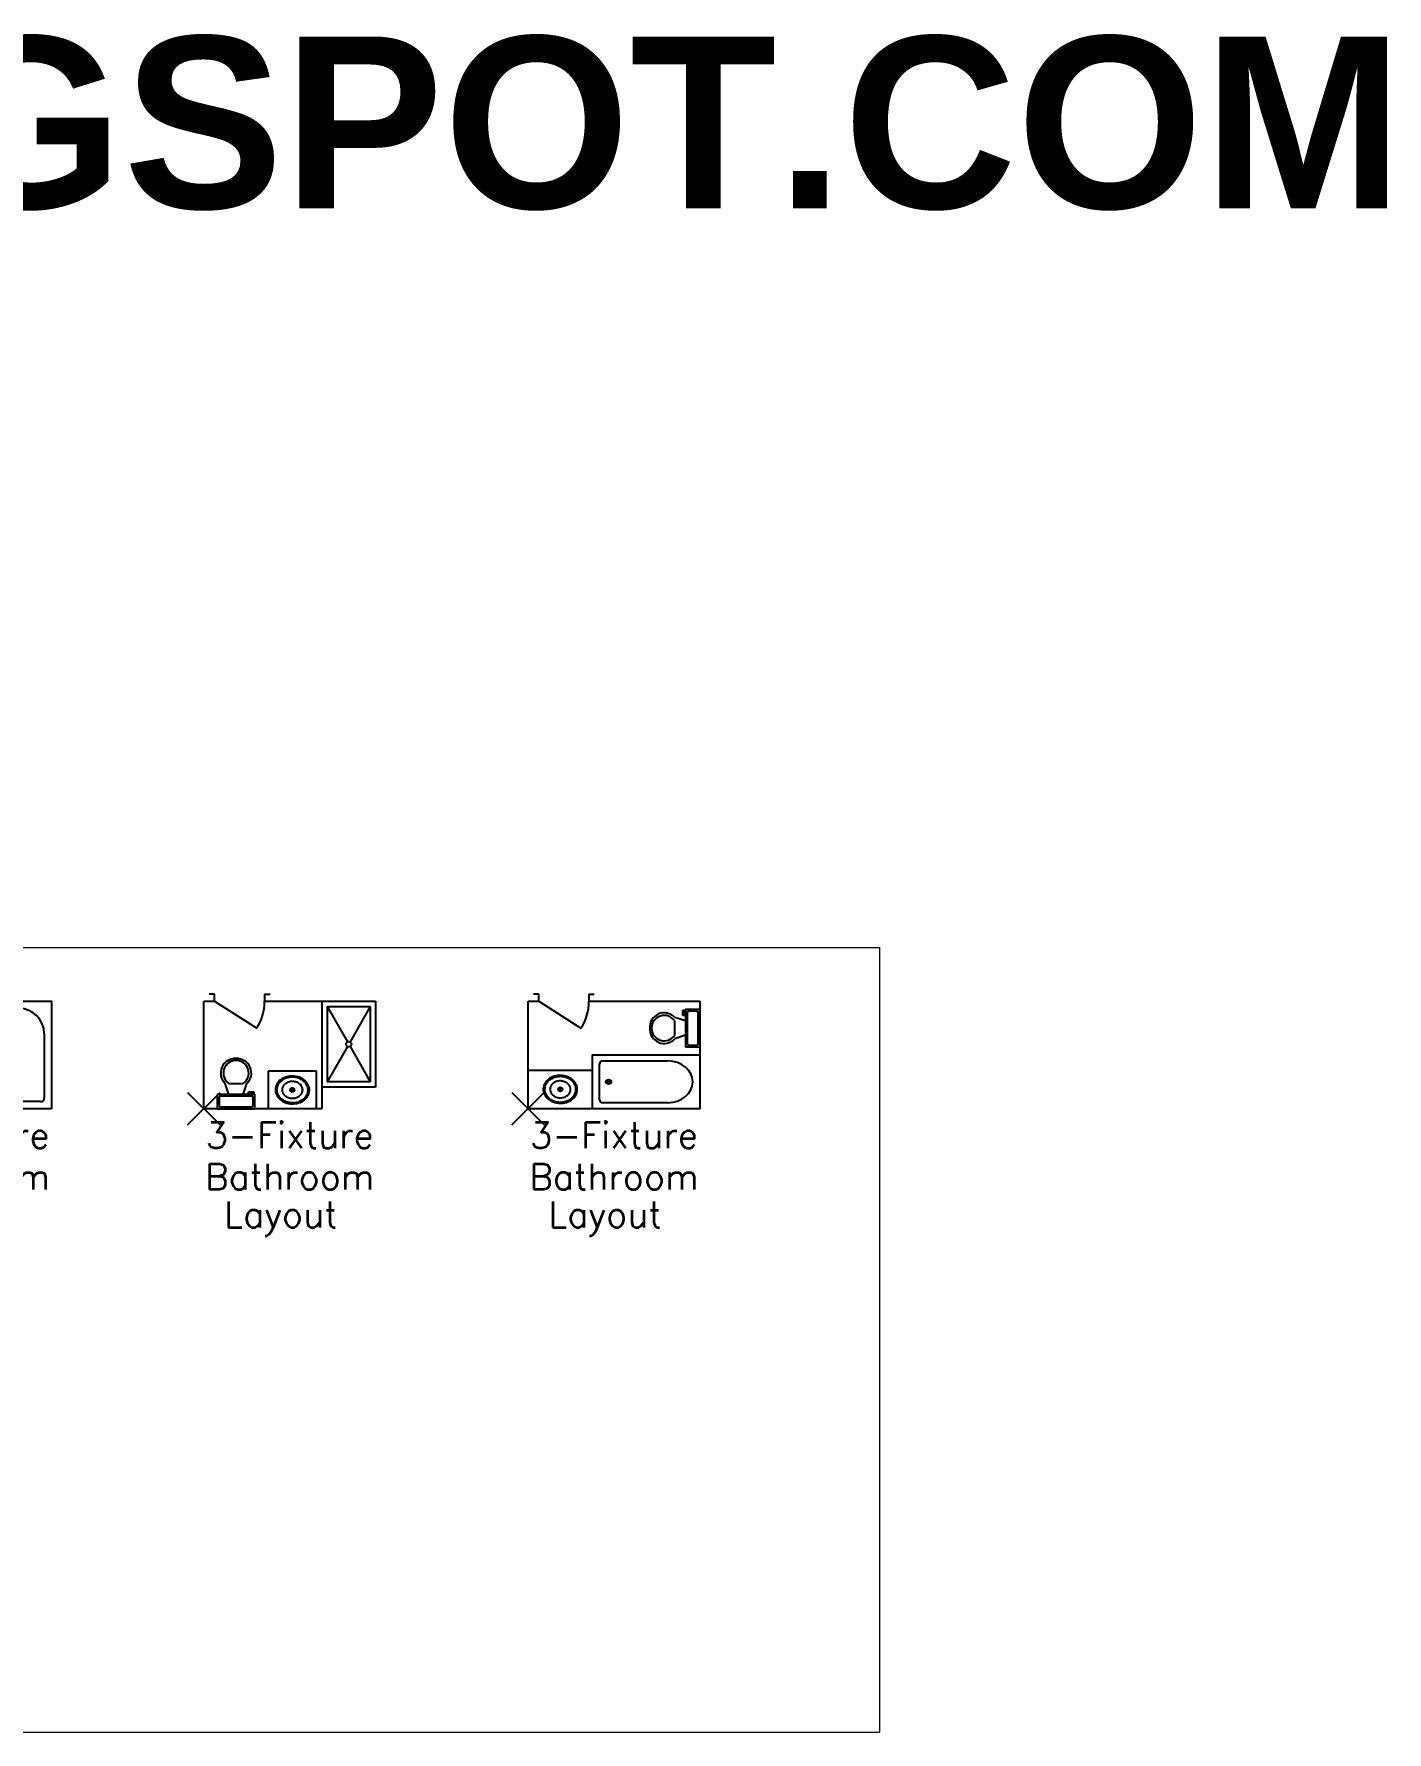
# Model space of a CAD drawing. Header units: inches. Extents: x 242965 to 445791, y 236206 to 423703.
# Drawn here: x 354553 to 392362, y 376269 to 423703 of the extents above; entities that cross this region are included whole.
import ezdxf
from ezdxf.enums import TextEntityAlignment as Align

# ---------------------------------------------------------------- set-up
doc = ezdxf.new("R2010")
doc.units = ezdxf.units.IN
doc.header["$MEASUREMENT"] = 0
doc.layers.add('2', color=181, linetype='Continuous', lineweight=20)
doc.layers.add('TEXT', color=4, linetype='Continuous', lineweight=9)
doc.layers.add('Block origin', color=7, linetype='Continuous')
doc.styles.add('ATTR', font='romans.shx', dxfattribs={"width": 0.8, "height": 0.7})
doc.styles.add('blk_label', font='romans.shx')
doc.styles.add('PADTIC-TEXT KHUNG LON TIEU DE', font='', dxfattribs={"height": 800})
doc.styles.get('PADTIC-TEXT KHUNG LON TIEU DE').set_extended_font_data('.VnHelvetInsH', bold=True)

# ---------------------------------------------------------------- blocks, each defined once
blk = doc.blocks.new('WCLOSF1T')
for p, q in [((-10, -9.5), (-10, -8.5)), ((-10, -8.5), (-8, -8.5)), ((-8, -8.5), (-8, -8)), ((-7, -8), (-7, -9.5)), ((-4, -8), (-6, -14)), ((4, -8), (6, -14)), ((9.5, -6), (9.5, -2)), ((-7, -9.5), (-10, -9.5)), ((4, -14), (-4, -14))]:
    blk.add_line(p, q)
blk.add_lwpolyline([(10.5, -8), (10.5, 0), (-10.5, 0), (-10.5, -8)], close=True)
for points in [[(-9.5, -2), (-9.5, -6)], [(8.5, -1), (-8.5, -1)], [(-8.5, -7), (8.5, -7)]]:
    blk.add_lwpolyline(points)
for centre, radius, start, end in [((-8.625, -1.875), 0.8839, 81.8699, 188.1301), ((-8.625, -6.125), 0.8839, 171.869898, 278.1301), ((8.625, -1.875), 0.8839, 351.8699, 98.1301), ((8.625, -6.125), 0.8839, 261.8699, 8.1301), ((-0.4772, -19.9188), 8.0953, 133.01722, 273.38), ((0.0374, -19.8731), 7.127, 124.50543, 269.7), ((0.4773, -19.9188), 8.0953, 266.62, 46.9828), ((-0.0373, -19.8731), 7.127, 270.3, 55.4946)]:
    blk.add_arc(centre, radius, start, end)
at = {"style": 'ATTR', "width": 0.8, "flags": 9}
for tag in ['ESTPARA1', 'ESTMISC', 'ESTCODE']:
    blk.add_attdef(tag, (0, 0), '', height=0.7175, dxfattribs=at)
blk = doc.blocks.new('SNKOVLTS')
for p, q in [((-0.78, 0), (0.78, 0)), ((0, 0.78), (0, -0.78))]:
    blk.add_line(p, q)
at = {"linetype": 'Continuous'}
for points in [[(-9.5, 0.31, 0.117634), (-8.9, -2.61, 0.104469), (-6.89, -5.28, 0.090016), (-3.95, -7.04, 0.08192), (-0.25, -7.77, 0.08192), (3.48, -7.28, 0.090016), (6.54, -5.71, 0.104469), (8.71, -3.18, 0.117634), (9.5, -0.31, 0.117634), (8.9, 2.61, 0.104469), (6.89, 5.28, 0.090016), (3.95, 7.04, 0.08192), (0.25, 7.77, 0.08192), (-3.48, 7.28, 0.090016), (-6.54, 5.71, 0.104469), (-8.71, 3.18, 0.117634)], [(-8.76, 0.12, 0.118622), (-8.16, -2.53, 0.104678), (-6.27, -4.94, 0.089562), (-3.52, -6.49, 0.081185), (-0.1, -7.1, 0.081185), (3.34, -6.59, 0.089562), (6.12, -5.11, 0.104678), (8.09, -2.75, 0.118622), (8.76, -0.12, 0.118622), (8.16, 2.53, 0.104678), (6.27, 4.94, 0.089562), (3.52, 6.49, 0.081185), (0.1, 7.1, 0.081185), (-3.34, 6.59, 0.089562), (-6.12, 5.11, 0.104678), (-8.09, 2.75, 0.118622)], [(-5.76, 0.06, 0.118283), (-5.36, -1.68, 0.104607), (-4.11, -3.27, 0.089718), (-2.3, -4.29, 0.081436), (-0.05, -4.69, 0.081436), (2.21, -4.34, 0.089718), (4.04, -3.36, 0.104607), (5.32, -1.8, 0.118283), (5.76, -0.06, 0.118283), (5.36, 1.68, 0.104607), (4.11, 3.27, 0.089718), (2.3, 4.29, 0.081436), (0.05, 4.69, 0.081436), (-2.21, 4.34, 0.089718), (-4.04, 3.36, 0.104607), (-5.32, 1.8, 0.118283)]]:
    blk.add_lwpolyline(points, format="xyb", close=True, dxfattribs=at)
for radius in [1.16, 0.776]:
    blk.add_circle((0, 0), radius)
blk = doc.blocks.new('TUB3660T')
for p, q in [((9, 19), (9, 17)), ((8, 18), (10, 18))]:
    blk.add_line(p, q)
blk.add_lwpolyline([(0, 0), (0, 36), (60, 36), (60, 0)], close=True)
for points in [[(4, 6), (4, 30)], [(6, 32), (42, 32)], [(42, 4), (6, 4)]]:
    blk.add_lwpolyline(points)
for radius in [1.5, 1]:
    blk.add_circle((9, 18), radius)
for centre, radius, start, end in [((5.75, 30.25), 1.77, 81.8699, 188.1301), ((42, 18), 14, 270, 90), ((5.75, 5.75), 1.77, 171.8699, 278.1301)]:
    blk.add_arc(centre, radius, start, end)
blk = doc.blocks.new('3-Fixture Bathroom Layout 2')
for p, q in [((0, 0), (0, 60)), ((0, 60), (29, 60)), ((21, 33), (21, 60)), ((29, 64), (26, 64)), ((29, 60), (29, 64)), ((29, 60), (52.58, 44.9)), ((57, 64), (60, 64)), ((57, 64), (57, 60)), ((57, 60), (96, 60)), ((96, 60), (96, 0)), ((0, 33), (21, 33)), ((96, 0), (0, 0))]:
    blk.add_line(p, q)
blk.add_arc((29, 60), 28, 327.37128, 0)
for name, p, rotation in [('TUB3660T', (96, 0), 90), ('SNKOVLTS', (10.5, 46.5), 270), ('WCLOSF1T', (0, 16.5), 90)]:
    blk.add_blockref(name, p, dxfattribs=dict(rotation=rotation))
at = {"style": 'ATTR', "width": 0.8, "flags": 9}
blk.add_attdef('ESTCODE', (0, 0), '', height=0.000192, dxfattribs=at)
blk = doc.blocks.new('3-Fixture Bathroom Layout 3')
for p, q in [((0, 0), (0, 60)), ((0, 60), (6, 60)), ((6, 64), (3, 64)), ((6, 60), (6, 64)), ((6, 60), (29.58, 44.9)), ((34, 64), (37, 64)), ((34, 64), (34, 60)), ((34, 60), (96, 60)), ((66, 60), (66, 0)), ((69, 57), (80.26, 37.3)), ((69, 57), (93, 57)), ((69, 57), (69, 15)), ((93, 57), (81.74, 37.3)), ((93, 57), (93, 15)), ((96, 60), (96, 12)), ((80.26, 34.7), (69, 15)), ((81.74, 34.7), (93, 15)), ((63, 21), (36, 21)), ((36, 21), (36, 0)), ((63, 0), (63, 21)), ((96, 12), (66, 12)), ((93, 15), (69, 15)), ((66, 0), (0, 0))]:
    blk.add_line(p, q)
blk.add_circle((81, 36), 1.5)
blk.add_arc((6, 60), 28, 327.37128, 0)
at = {"rotation": 180}
blk.add_blockref('WCLOSF1T', (18, 0), dxfattribs=at)
blk.add_blockref('SNKOVLTS', (49.5, 10.5))
at = {"style": 'ATTR', "width": 0.8, "flags": 9}
blk.add_attdef('ESTCODE', (0, 0), '', height=0.000192, dxfattribs=at)
blk = doc.blocks.new('3-Fixture Bathroom Layout 4')
for p, q in [((0, 0), (0, 60)), ((0, 60), (6, 60)), ((6, 64), (3, 64)), ((6, 60), (6, 64)), ((6, 60), (29.58, 44.9)), ((34, 64), (37, 64)), ((34, 64), (34, 60)), ((34, 60), (96, 60)), ((96, 60), (96, 0)), ((36, 21.3), (0, 21.3)), ((66, 0), (0, 0)), ((96, 0), (66, 0))]:
    blk.add_line(p, q)
blk.add_arc((6, 60), 28, 327.37128, 0)
at = {"rotation": 270}
blk.add_blockref('WCLOSF1T', (96, 45), dxfattribs=at)
at = {"yscale": 0.8333333333333334}
blk.add_blockref('TUB3660T', (36, 0), dxfattribs=at)
blk.add_blockref('SNKOVLTS', (18, 10.8))
at = {"style": 'ATTR', "width": 0.8, "flags": 9}
blk.add_attdef('ESTCODE', (0, 0), '', height=0.000192, dxfattribs=at)
blk = doc.blocks.new('BATHROOM LAYOUTS')
at = {"layer": 'Block origin', "color": 1}
for p, q in [((1030.18, -9.06), (1048.3, 9.06)), ((1030.18, 9.06), (1048.3, -9.06)), ((1211.39, -9.06), (1229.51, 9.06)), ((1211.39, 9.06), (1229.51, -9.06))]:
    blk.add_line(p, q, dxfattribs=at)
for name, p in [('3-Fixture Bathroom Layout 2', (858.03, 0)), ('3-Fixture Bathroom Layout 3', (1039.24, 0)), ('3-Fixture Bathroom Layout 4', (1220.45, 0))]:
    blk.add_blockref(name, p)
at = {"layer": 'TEXT', "style": 'blk_label'}
for s, p in [('3-Fixture', (906.04, -14.5)), ('3-Fixture', (1087.24, -14.5)), ('3-Fixture', (1268.45, -14.5)), ('Bathroom', (906.04, -37.98)), ('Bathroom', (1087.24, -37.98)), ('Bathroom', (1268.45, -37.98)), ('Layout ', (1087.24, -61.47)), ('Layout ', (1268.45, -61.47))]:
    blk.add_text(s, height=14.497, dxfattribs=at).set_placement(p, align=Align.MIDDLE)

msp = doc.modelspace()

# ---------------------------------------------------------------- linework, layer by layer
at = {"layer": '2'}
for p, q in [((264325.106, 398183.659), (378177.338, 398183.659)), ((378177.338, 398183.659), (378177.338, 376269.367)), ((264325.106, 376269.367), (378177.338, 376269.367))]:
    msp.add_line(p, q, dxfattribs=at)

# ---------------------------------------------------------------- block references
at = {"xscale": 50, "yscale": 50, "zscale": 50}
msp.add_blockref('BATHROOM LAYOUTS', (307337.403, 393681.771), dxfattribs=at)

# ---------------------------------------------------------------- texts
at = {"layer": '2', "insert": (279942.785, 423631.509), "char_height": 4800, "width": 49002.93537, "attachment_point": 1, "style": 'PADTIC-TEXT KHUNG LON TIEU DE'}
msp.add_mtext('anarchitect88.blogspot.com', dxfattribs=at)

doc.saveas('drawing.dxf')
